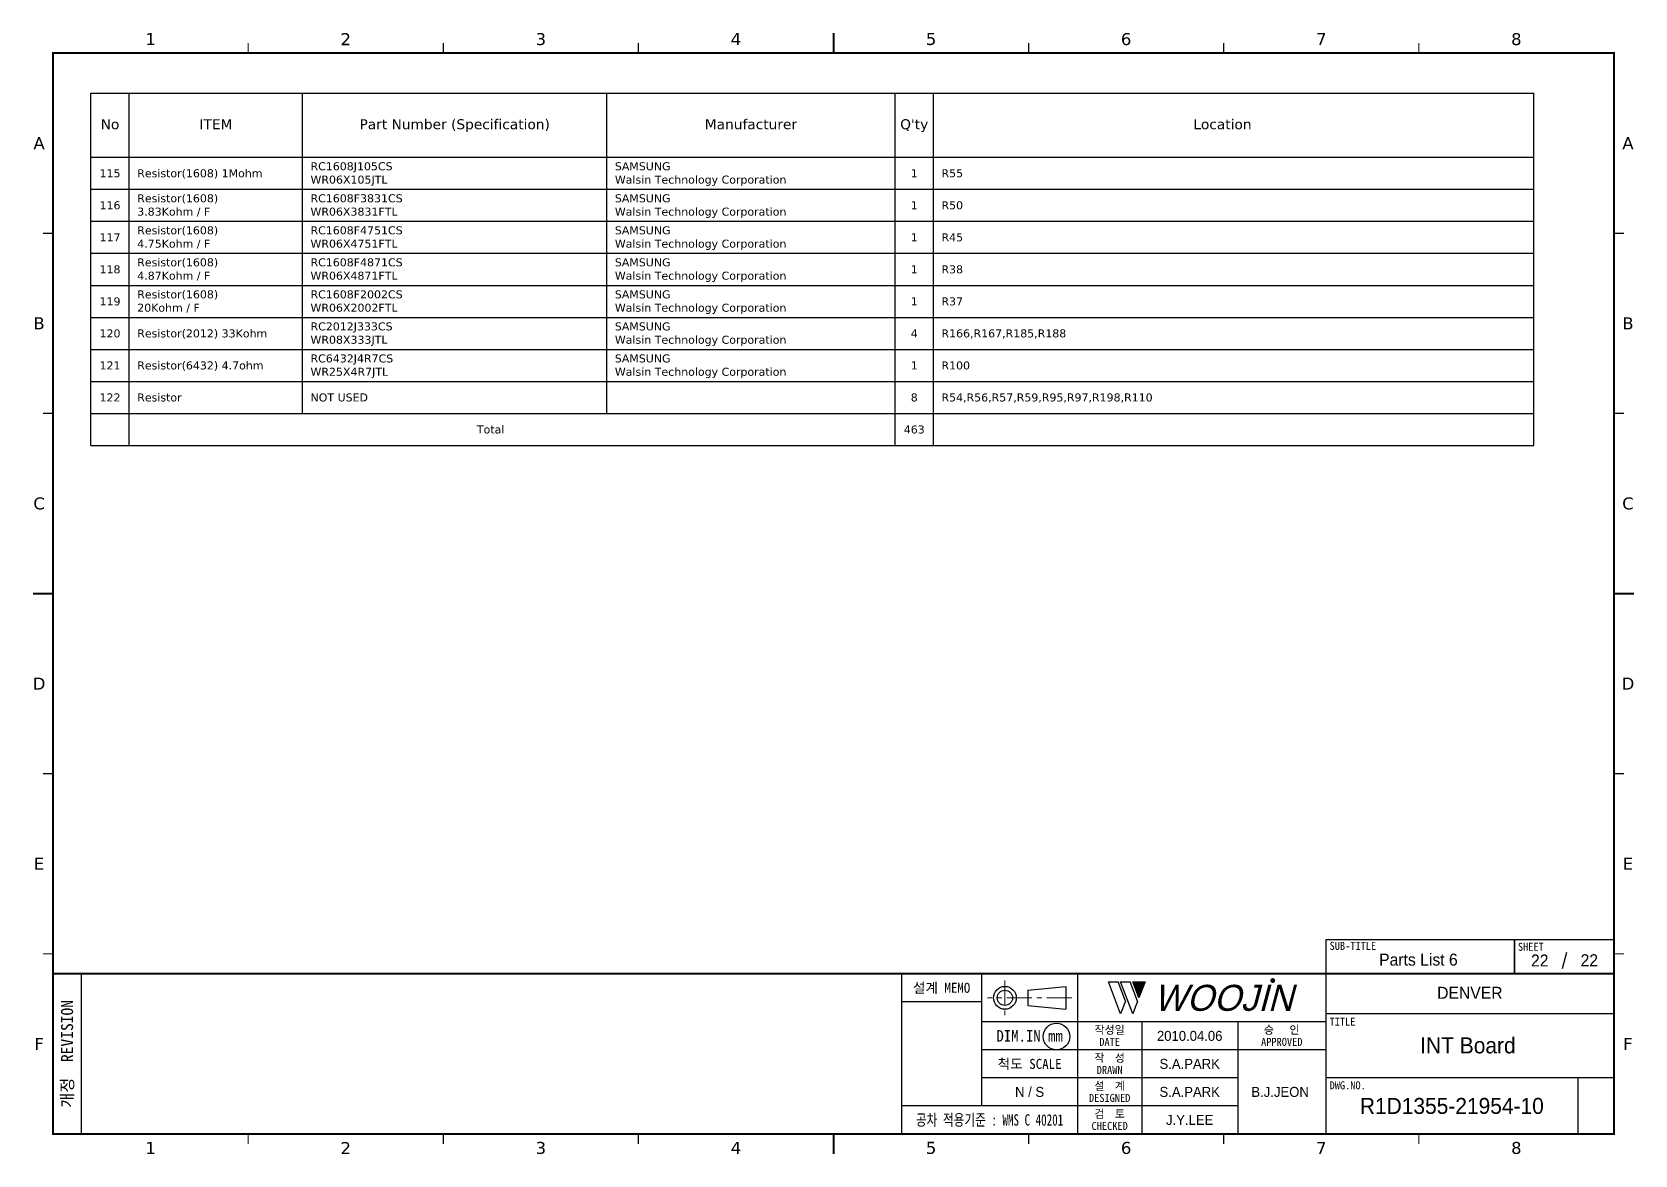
# Model space of a CAD drawing. Extents: x -695 to 953, y -753 to 181.
# Drawn here: x 24.3 to 424.8, y -753.5 to -473 of the extents above; entities that cross this region are included whole.
import ezdxf
from ezdxf.enums import TextEntityAlignment as Align

# ---------------------------------------------------------------- set-up
doc = ezdxf.new("R2010")
doc.units = 0
doc.header["$LTSCALE"] = 5
doc.header["$MEASUREMENT"] = 0
doc.linetypes.add('CENTER', pattern=[2, 1.25, -0.25, 0.25, -0.25])
doc.layers.get('0').update_dxf_attribs({"linetype": 'CONTINUOUS', "lineweight": 25})
doc.layers.add('2', color=2, linetype='CENTER', lineweight=13)
doc.layers.add('4', color=4, linetype='CONTINUOUS', lineweight=18)
for name, color, linetype in [('SHEET', 3, 'CONTINUOUS'), ('문자', 4, 'CONTINUOUS'), ('테두리', 3, 'CONTINUOUS')]:
    doc.layers.add(name, color=color, linetype=linetype)
doc.styles.add('MARK', font='ARLRDBD.TTF')
doc.styles.get("Standard").update_dxf_attribs({"font": 'verdana.ttf'})
doc.styles.add('굴림', font='')
doc.styles.add('굴림체', font='')
doc.styles.get('굴림').set_extended_font_data('Gulim')
doc.styles.get('굴림체').set_extended_font_data('GulimChe')

# ---------------------------------------------------------------- blocks, each defined once
blk = doc.blocks.new('B')
at = {"layer": '문자'}
blk.add_hatch(color=256, dxfattribs=at).paths.add_polyline_path([(13.79, 10), (15.31, 6), (16.84, 10)])
at = {"color": 4, "const_width": 0.6}
blk.add_lwpolyline([(48.46, 10.32, 1), (49.06, 10.32, 1)], format="xyb", close=True, dxfattribs=at)
at = {"layer": '문자'}
for p, q in [((10.73, 2), (7.68, 10)), ((7.68, 10), (10.09, 10)), ((11.94, 5.16), (10.09, 10)), ((10.73, 10), (13.15, 10)), ((13.79, 2), (10.73, 10)), ((14.99, 5.16), (13.15, 10)), ((13.79, 10), (16.84, 10)), ((15.31, 6), (13.79, 10)), ((16.84, 10), (15.31, 6)), ((11.94, 5.16), (10.73, 2)), ((14.99, 5.16), (13.79, 2))]:
    blk.add_line(p, q, dxfattribs=at)
at = {"layer": '문자', "style": 'MARK', "oblique": 15}
blk.add_text('WOOJIN', height=6.5, dxfattribs=at).set_placement((36.4, 6), align=Align.MIDDLE_CENTER)
blk = doc.blocks.new('C')
blk.add_line((15, 285), (15, 285))
at = {"layer": '2'}
for p, q in [((252.83, 53.35), (252.83, 44.65)), ((269.53, 49), (248.48, 49))]:
    blk.add_line(p, q, dxfattribs=at)
at = {"layer": 'SHEET'}
for p, q in [((393.14, 60.3), (392.07, 56.28)), ((22, 55), (22, 15)), ((227, 55), (227, 15)), ((247, 55), (247, 22)), ((271, 55), (271, 15)), ((271, 55), (271, 15)), ((333, 55), (333, 15)), ((247, 48), (227, 48)), ((405, 45), (333, 45)), ((333, 43), (247, 43)), ((287, 43), (287, 15)), ((311, 43), (311, 15)), ((333, 36), (247, 36)), ((311, 29), (247, 29)), ((405, 29), (333, 29)), ((396, 29), (396, 15)), ((311, 22), (227, 22))]:
    blk.add_line(p, q, dxfattribs=at)
at = {"layer": 'SHEET', "color": 4}
for p, q in [((258.53, 50.9), (268.03, 51.85)), ((258.53, 50.9), (258.53, 47.1)), ((268.03, 51.85), (268.03, 46.15)), ((258.53, 47.1), (268.03, 46.15))]:
    blk.add_line(p, q, dxfattribs=at)
at = {"layer": 'SHEET'}
for points in [[(333, 55), (380.19, 55), (380.19, 63.49), (333, 63.49)], [(380.19, 55), (405, 55), (405, 63.49), (380.19, 63.49)]]:
    blk.add_lwpolyline(points, close=True, dxfattribs=at)
at = {"layer": 'SHEET', "color": 4}
for radius in [2.85, 1.9]:
    blk.add_circle((252.83, 49), radius, dxfattribs=at)
at = {"layer": 'SHEET'}
blk.add_circle((265.7, 39.32), 3.32, dxfattribs=at)
at = {"layer": '테두리'}
blk.add_line((405, 285), (405, 15), dxfattribs=at)
for points, const_width in [([(210, 290), (210, 285)], 0.5), ([(15, 285), (15, 15), (405, 15), (405, 285), (15, 285)], 0.5), ([(63.75, 287.5), (63.75, 285)], 0.3), ([(112.5, 287.5), (112.5, 285)], 0.3), ([(161.25, 287.5), (161.25, 285)], 0.3), ([(258.75, 287.5), (258.75, 285)], 0.3), ([(307.5, 287.5), (307.5, 285)], 0.3), ([(356.25, 287.5), (356.25, 285)], 0.3), ([(12.5, 240), (15, 240)], 0.3), ([(407.5, 240), (405, 240)], 0.3), ([(12.5, 195), (15, 195)], 0.3), ([(407.5, 195), (405, 195)], 0.3), ([(10, 150), (15, 150)], 0.5), ([(410, 150), (405, 150)], 0.5), ([(12.5, 105), (15, 105)], 0.3), ([(407.5, 105), (405, 105)], 0.3), ([(12.5, 60), (15, 60)], 0.3), ([(407.5, 60), (405, 60)], 0.3), ([(15, 55), (405, 55)], 0.5), ([(63.75, 12.5), (63.75, 15)], 0.3), ([(112.5, 12.5), (112.5, 15)], 0.3), ([(161.25, 12.5), (161.25, 15)], 0.3), ([(210, 10), (210, 15)], 0.5), ([(258.75, 12.5), (258.75, 15)], 0.3), ([(307.5, 12.5), (307.5, 15)], 0.3), ([(356.25, 12.5), (356.25, 15)], 0.3)]:
    blk.add_lwpolyline(points, dxfattribs=dict(at, const_width=const_width))
blk.add_blockref('B', (271, 43))
at = {"layer": '문자'}
for s, p in [('1', (39.38, 288.5)), ('2', (88.12, 288.5)), ('3', (136.88, 288.5)), ('4', (185.62, 288.5)), ('5', (234.38, 288.5)), ('6', (283.12, 288.5)), ('7', (331.88, 288.5)), ('8', (380.62, 288.5)), ('A', (11.5, 262.5)), ('A', (408.5, 262.5)), ('B', (11.5, 217.5)), ('B', (408.5, 217.5)), ('C', (11.5, 172.5)), ('C', (408.5, 172.5)), ('D', (11.5, 127.5)), ('D', (408.5, 127.5)), ('E', (11.5, 82.5)), ('E', (408.5, 82.5)), ('F', (11.5, 37.5)), ('F', (408.5, 37.5)), ('1', (39.38, 11.5)), ('2', (88.12, 11.5)), ('3', (136.88, 11.5)), ('4', (185.62, 11.5)), ('5', (234.38, 11.5)), ('6', (283.12, 11.5)), ('7', (331.88, 11.5)), ('8', (380.62, 11.5))]:
    blk.add_text(s, height=3, dxfattribs=at).set_placement(p, align=Align.MIDDLE)
at = {"layer": '문자', "style": '굴림체'}
for s, height, p in [('SUB-TITLE', 2, (339.77, 61.98)), ('SHEET', 2, (384.24, 61.74)), ('설계 MEMO', 2.5, (237, 51.5)), ('DIM.IN mm', 2.85, (259, 39.5)), ('작성일', 2, (279, 41)), ('승   인', 2, (322, 41)), ('DATE', 2, (279, 38)), ('APPROVED', 2, (322, 38)), ('척도 SCALE', 2.5, (259, 32.5)), ('작  성', 2, (279, 34)), ('설  계', 2, (279, 27)), ('DRAWN', 2, (279, 31)), ('DESIGNED', 2, (279, 24)), ('검  토', 2, (279, 20)), ('CHECKED', 2, (279, 17))]:
    blk.add_text(s, height=height, dxfattribs=at).set_placement(p, align=Align.MIDDLE_CENTER)
blk.add_text('개정  REVISION', height=3, rotation=90, dxfattribs=at).set_placement((18.5, 35), align=Align.MIDDLE_CENTER)
for s, p in [('TITLE', (333.95, 42.05)), ('DWG.NO.', (333.95, 26.15))]:
    blk.add_text(s, height=2, dxfattribs=at).set_placement(p)
at = {"layer": '문자', "style": '굴림체', "width": 0.75}
blk.add_text('공차 적용기준 : WMS C 40201', height=2.85, dxfattribs=at).set_placement((249, 18.5), align=Align.MIDDLE_CENTER)

msp = doc.modelspace()

# ---------------------------------------------------------------- linework, layer by layer
for p, q in [((39, -488.27), (399.54, -488.27)), ((39, -576.27), (39, -488.27)), ((39, -488.27), (399.54, -488.27)), ((48.6, -576.27), (48.6, -488.27)), ((91.89, -568.27), (91.89, -488.27)), ((167.94, -568.27), (167.94, -488.27)), ((239.94, -576.27), (239.94, -488.27)), ((249.54, -576.27), (249.54, -488.27)), ((399.54, -576.27), (399.54, -488.27)), ((39, -504.27), (399.54, -504.27)), ((39, -512.27), (399.54, -512.27)), ((39, -520.27), (399.54, -520.27)), ((39, -528.27), (399.54, -528.27)), ((39, -536.27), (399.54, -536.27)), ((39, -544.27), (399.54, -544.27)), ((39, -552.27), (399.54, -552.27)), ((39, -560.27), (399.54, -560.27)), ((39, -568.27), (399.54, -568.27)), ((39, -576.27), (399.54, -576.27))]:
    msp.add_line(p, q)

# ---------------------------------------------------------------- block references
msp.add_blockref('C', (14.57, -763.25))

# ---------------------------------------------------------------- texts
for s, height, p in [('No', 2.5, (43.8, -497.27)), ('ITEM', 2.5, (70.25, -497.27)), ('Part Number^J(Specification)', 2.5, (129.92, -497.27)), ('Manufacturer', 2.5, (203.94, -497.27)), ("Q'ty", 2.5, (244.74, -497.27)), ('Location', 2.5, (321.75, -497.27)), ('115', 2, (43.8, -509.27)), ('1', 2, (244.74, -509.27)), ('116', 2, (43.8, -517.27)), ('1', 2, (244.74, -517.27)), ('117', 2, (43.8, -525.27)), ('1', 2, (244.74, -525.27)), ('118', 2, (43.8, -533.27)), ('1', 2, (244.74, -533.27)), ('119', 2, (43.8, -541.27)), ('1', 2, (244.74, -541.27)), ('120', 2, (43.8, -549.27)), ('4', 2, (244.74, -549.27)), ('121', 2, (43.8, -557.27)), ('1', 2, (244.74, -557.27)), ('122', 2, (43.8, -565.27)), ('8', 2, (244.74, -565.27)), ('Total ', 2, (139.33, -573.27)), ('463', 2, (244.74, -573.27))]:
    msp.add_text(s, height=height).set_placement(p, align=Align.CENTER)
for s, p in [('Resistor(1608)^J1Mohm', (50.6, -509.27)), ('R55', (251.54, -509.27)), ('R50', (251.54, -517.27)), ('R45', (251.54, -525.27)), ('R38', (251.54, -533.27)), ('R37', (251.54, -541.27)), ('Resistor(2012)^J33Kohm', (50.6, -549.27)), ('R166,R167,R185,R188', (251.54, -549.27)), ('Resistor(6432)^J4.7ohm', (50.6, -557.27)), ('R100', (251.54, -557.27)), ('Resistor', (50.6, -565.27)), ('NOT USED', (93.89, -565.27)), ('R54,R56,R57,R59,R95,R97,R198,R110', (251.54, -565.27))]:
    msp.add_text(s, height=2).set_placement(p)
at = {"color": 4, "style": '굴림'}
for s, p in [('2010.04.06', (313.57, -723.75)), ('S.A.PARK', (313.57, -730.75)), ('S.A.PARK', (313.57, -737.75)), ('B.J.JEON', (336.16, -737.75)), ('J.Y.LEE', (313.57, -744.75))]:
    msp.add_text(s, height=2.5, dxfattribs=at).set_placement(p, align=Align.MIDDLE_CENTER)
at = {"char_height": 2, "attachment_point": 1}
for s, insert, width in [('RC1608J105CS^JWR06X105JTL', (93.89, -505.52), 43.5299), ('SAMSUNG^JWalsin Technology Corporation', (169.94, -505.52), 59.4856), ('Resistor(1608)^J3.83Kohm / F', (50.6, -513.52), 42.2243), ('RC1608F3831CS^JWR06X3831FTL', (93.89, -513.52), 47.6884), ('SAMSUNG^JWalsin Technology Corporation', (169.94, -513.52), 59.4856), ('Resistor(1608)^J4.75Kohm / F', (50.6, -521.52), 42.2243), ('RC1608F4751CS^JWR06X4751FTL', (93.89, -521.52), 47.6884), ('SAMSUNG^JWalsin Technology Corporation', (169.94, -521.52), 59.4856), ('Resistor(1608)^J4.87Kohm / F', (50.6, -529.52), 42.2243), ('RC1608F4871CS^JWR06X4871FTL', (93.89, -529.52), 47.6884), ('SAMSUNG^JWalsin Technology Corporation', (169.94, -529.52), 59.4856), ('Resistor(1608)^J20Kohm / F', (50.6, -537.52), 39.4748), ('RC1608F2002CS^JWR06X2002FTL', (93.89, -537.52), 47.6884), ('SAMSUNG^JWalsin Technology Corporation', (169.94, -537.52), 59.4856), ('RC2012J333CS^JWR08X333JTL', (93.89, -545.52), 43.5299), ('SAMSUNG^JWalsin Technology Corporation', (169.94, -545.52), 59.4856), ('RC6432J4R7CS^JWR25X4R7JTL', (93.89, -553.52), 43.8576), ('SAMSUNG^JWalsin Technology Corporation', (169.94, -553.52), 59.4856)]:
    msp.add_mtext(s, dxfattribs=dict(at, insert=insert, width=width))
at = {"layer": '4', "style": '굴림'}
for s, p in [('Parts List 6', (370.72, -704.71)), ('22', (401.03, -704.92)), ('22', (413.42, -704.86)), ('DENVER', (383.57, -713))]:
    msp.add_text(s, height=3, dxfattribs=at).set_placement(p, align=Align.MIDDLE_CENTER)
at = {"layer": '문자', "style": '굴림'}
for s, height, p in [('INT Board', 4, (383.09, -726.13)), ('N / S', 2.5, (273.57, -737.75)), ('R1D1355-21954-10', 4, (379.07, -741.25))]:
    msp.add_text(s, height=height, dxfattribs=at).set_placement(p, align=Align.MIDDLE_CENTER)

doc.saveas('drawing.dxf')
